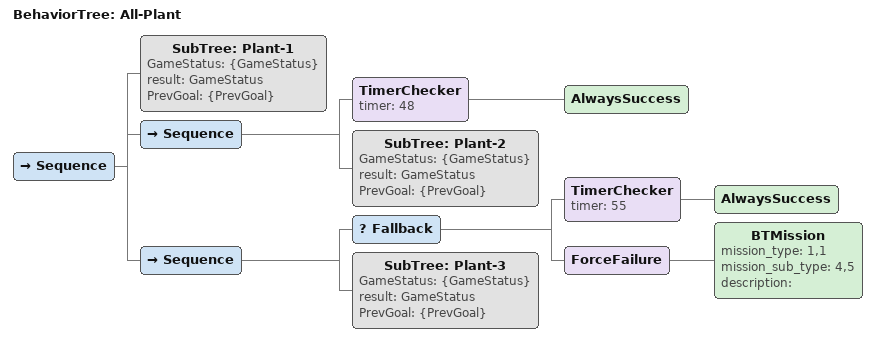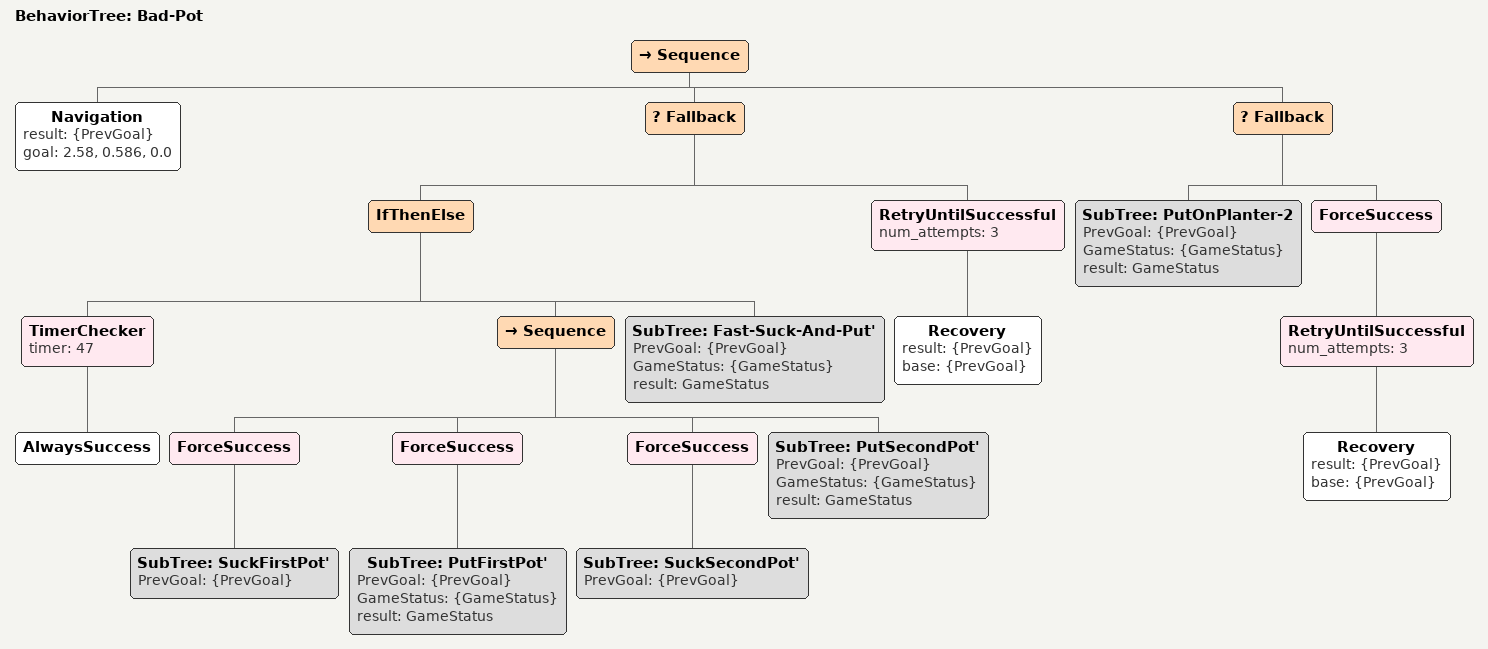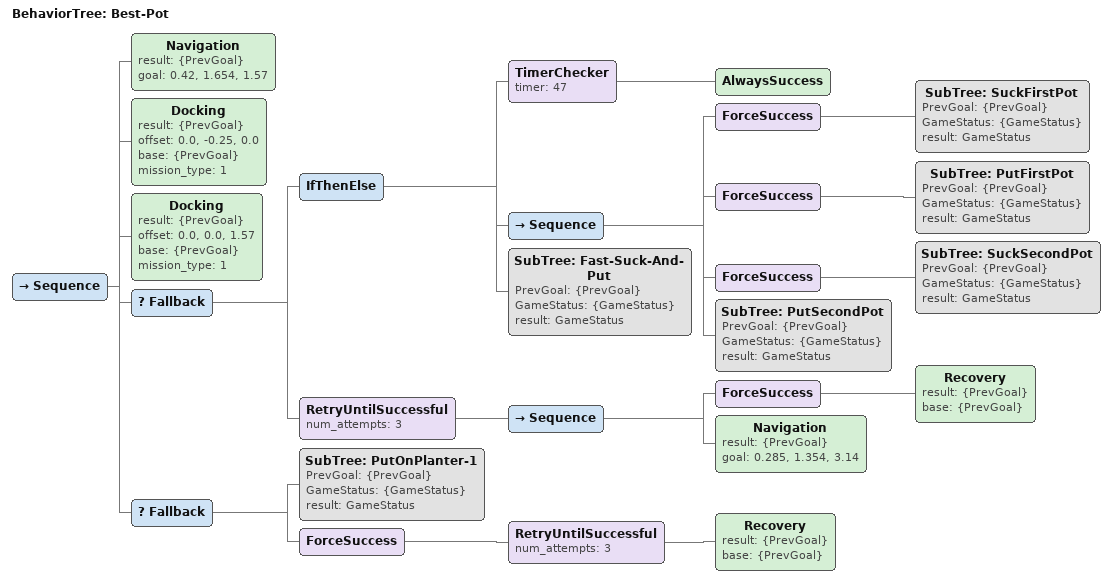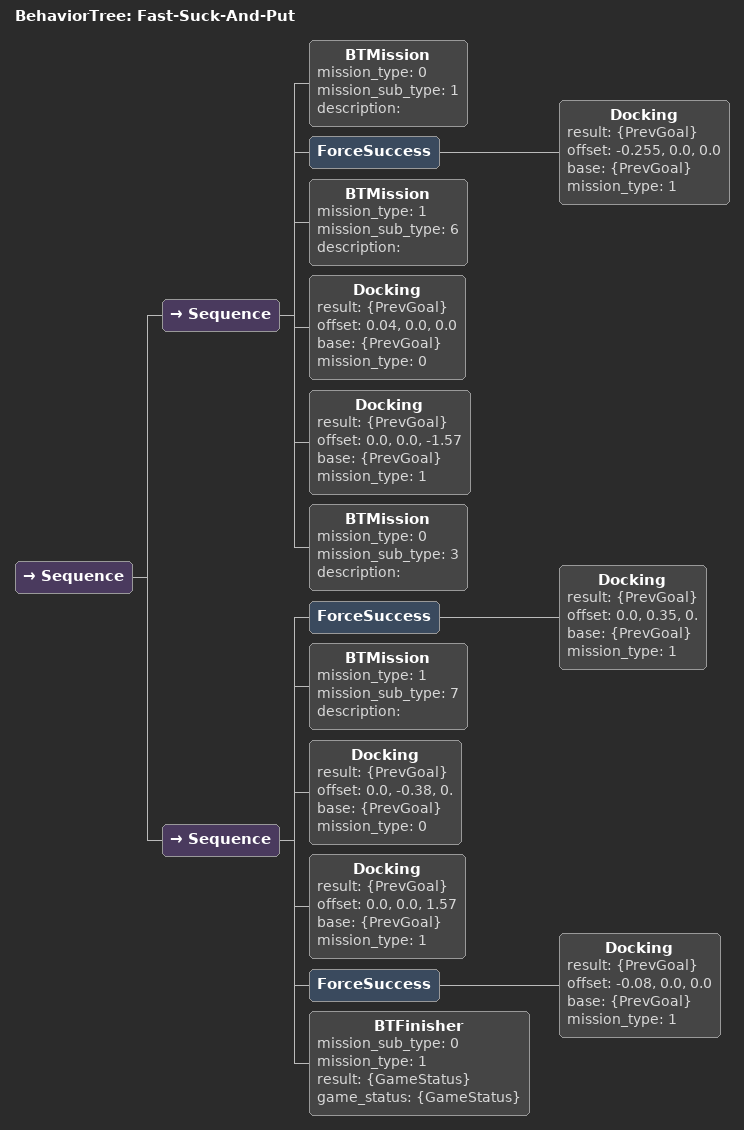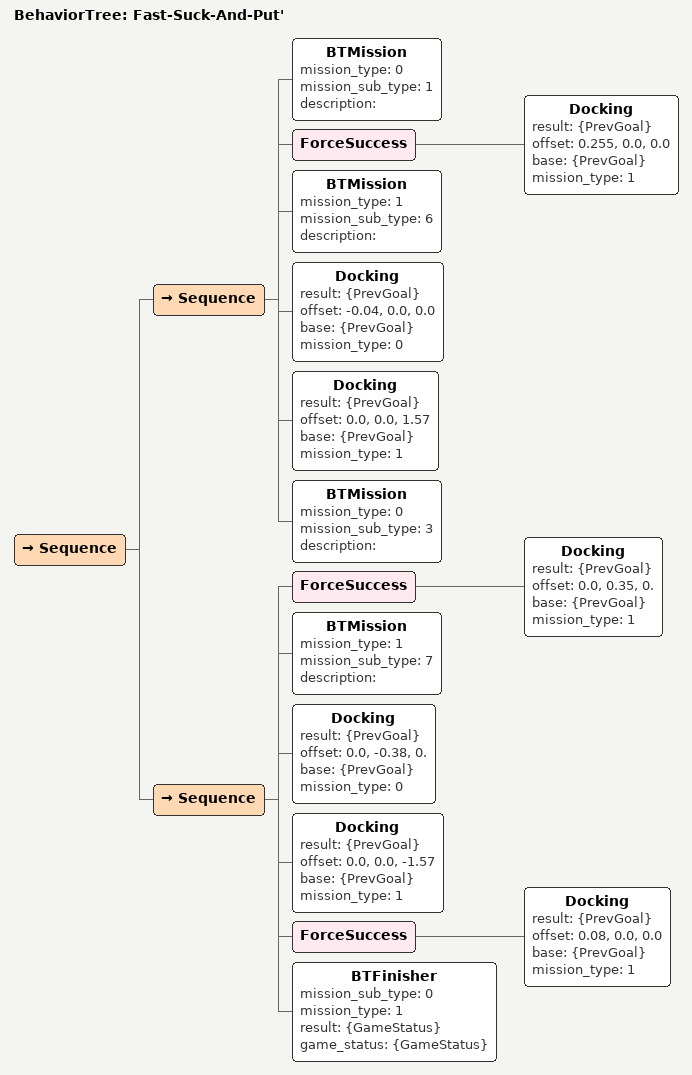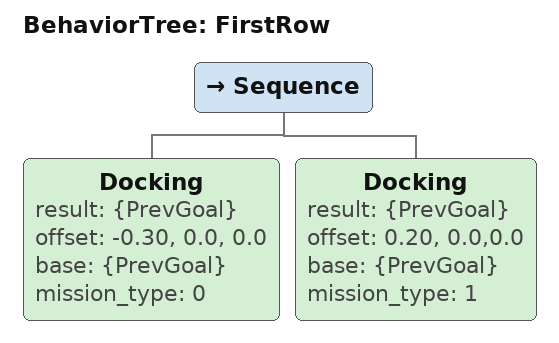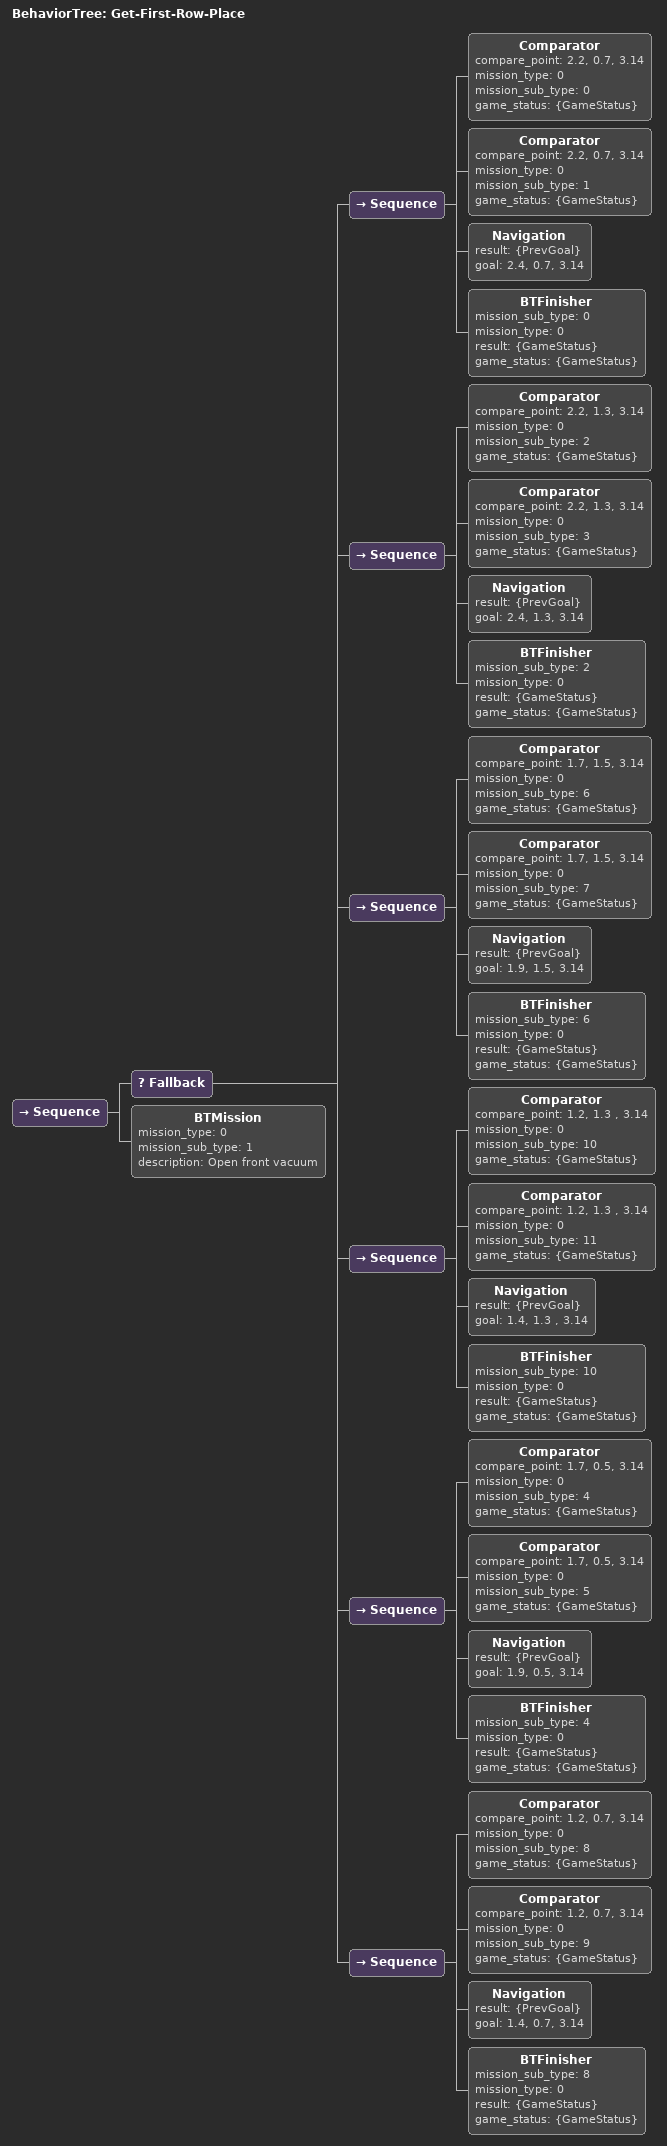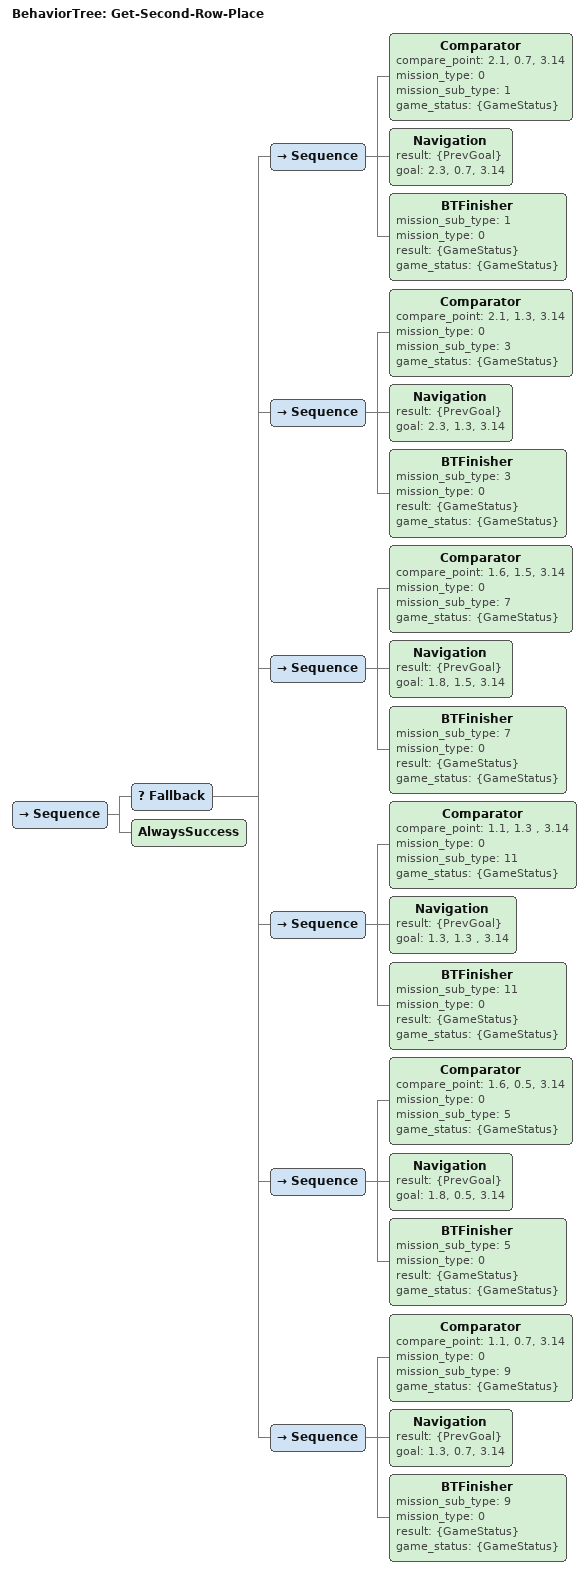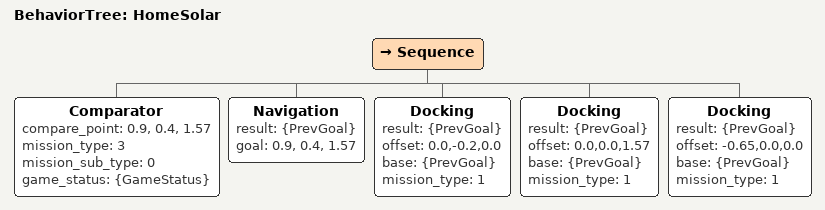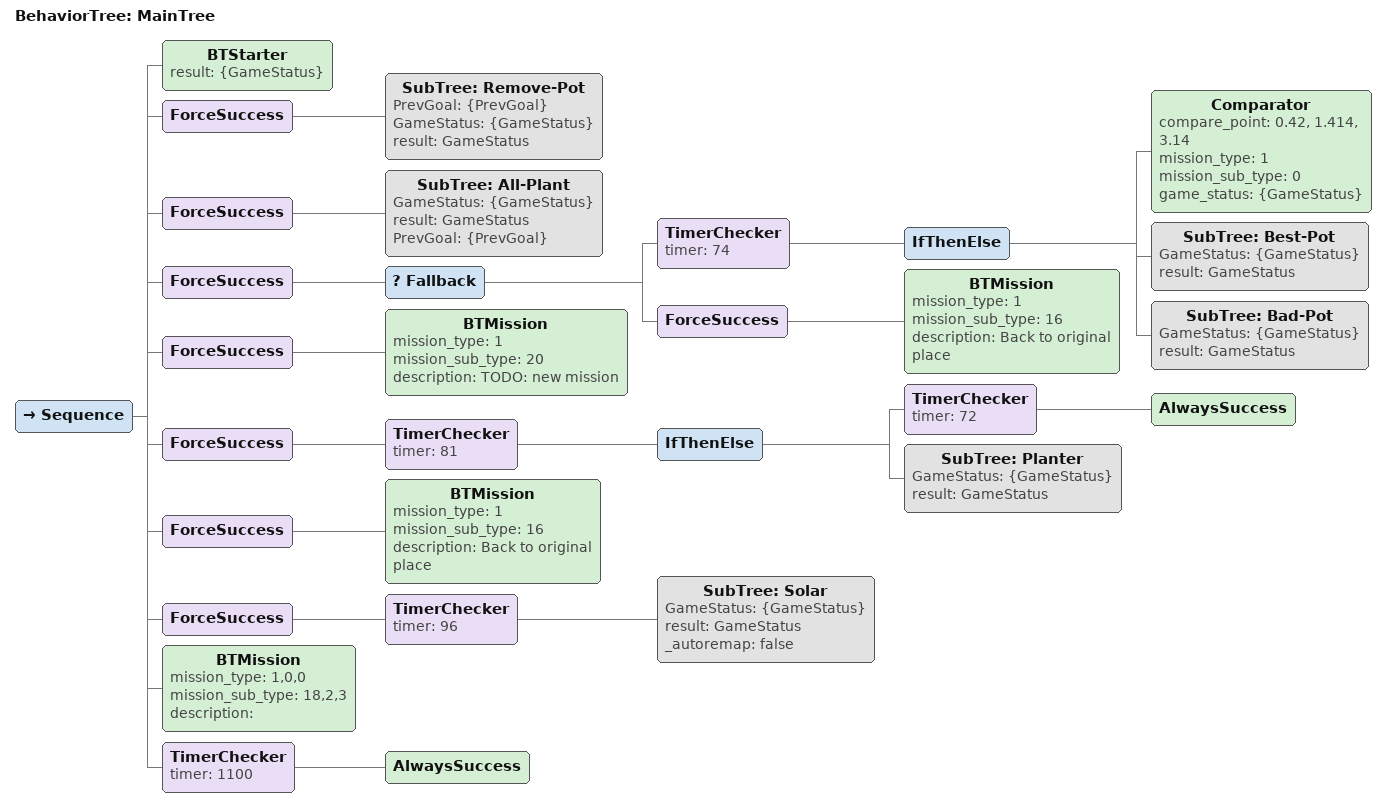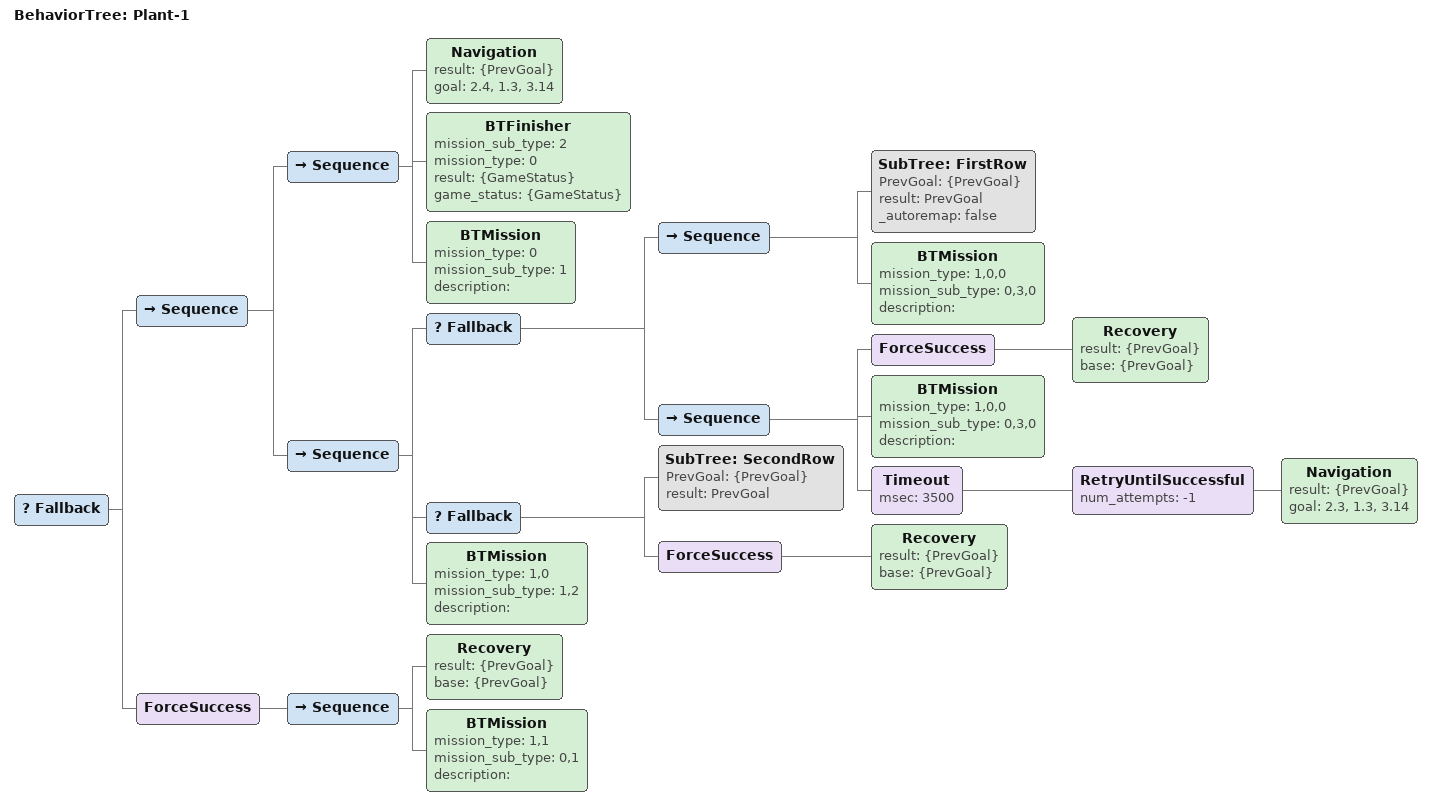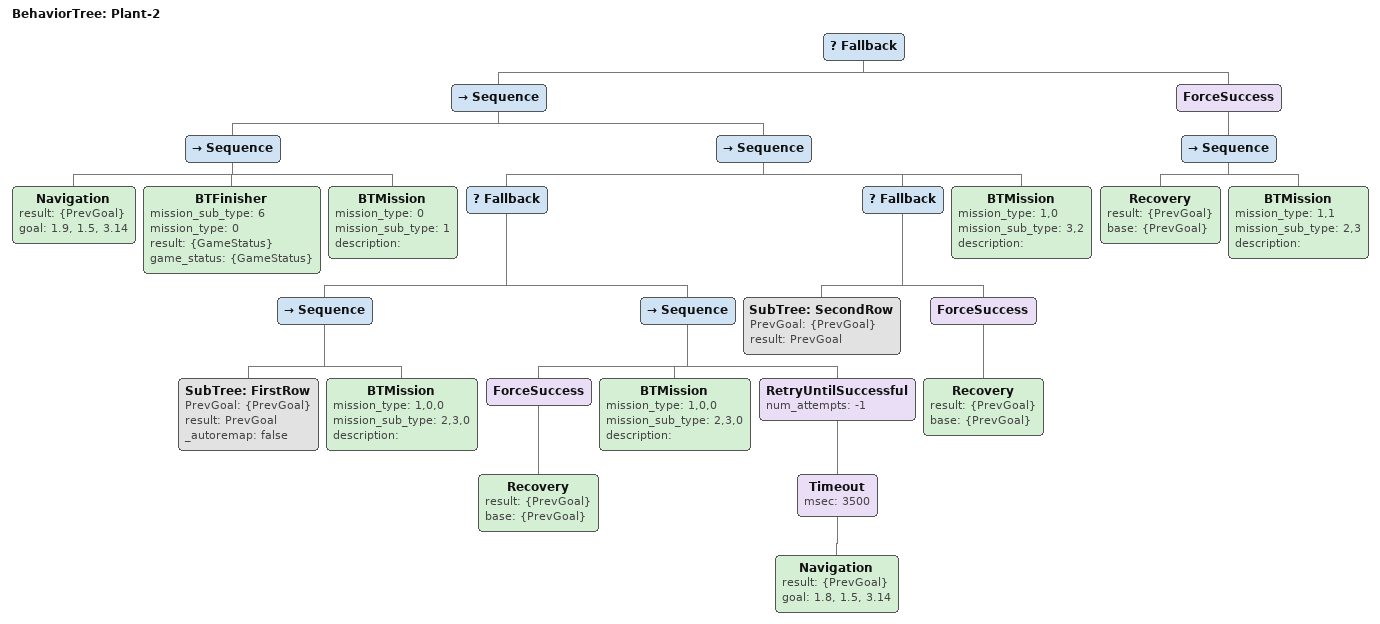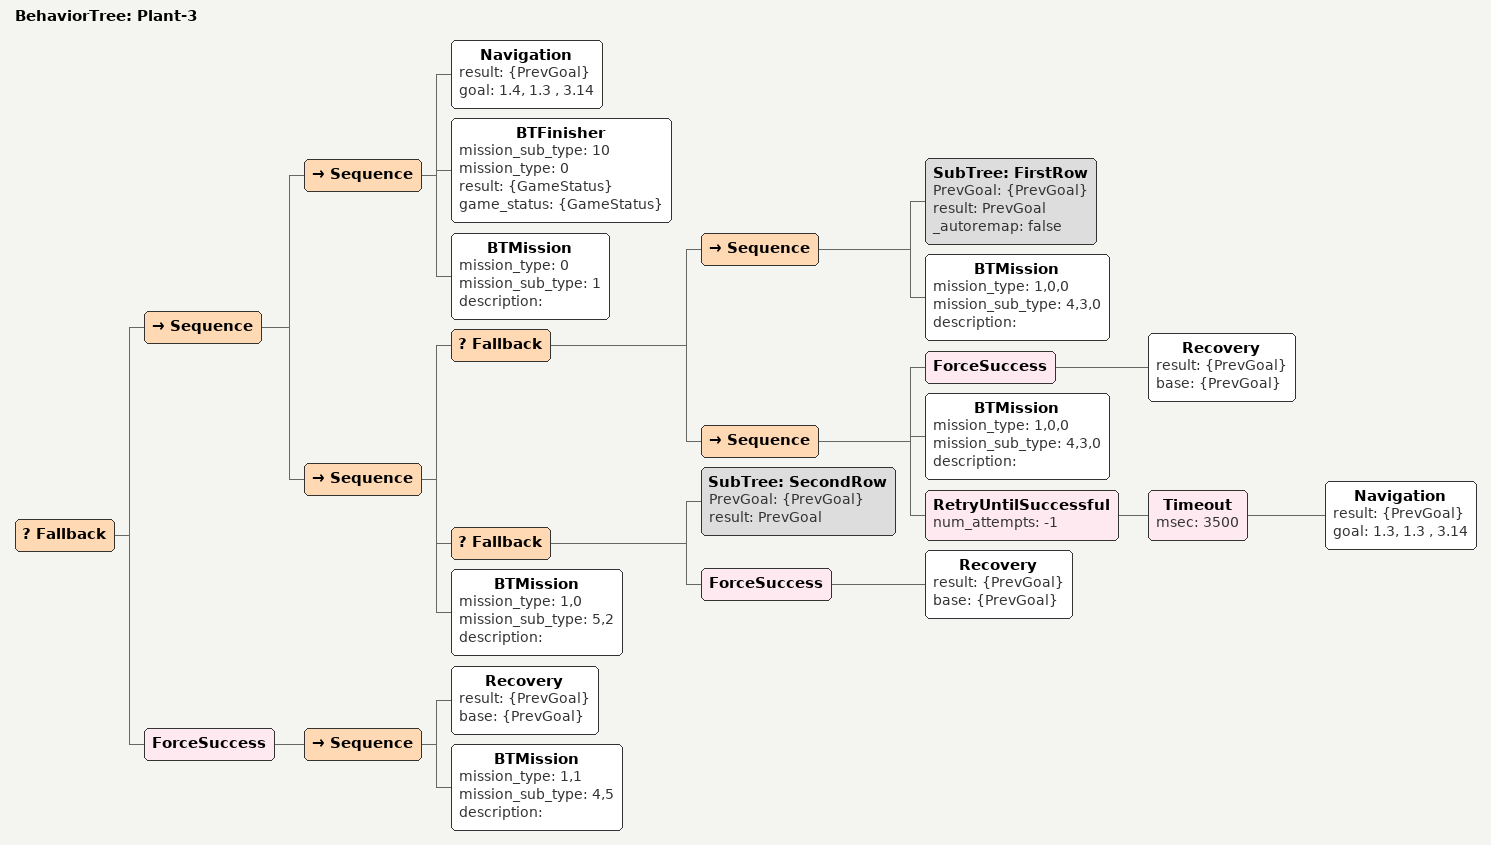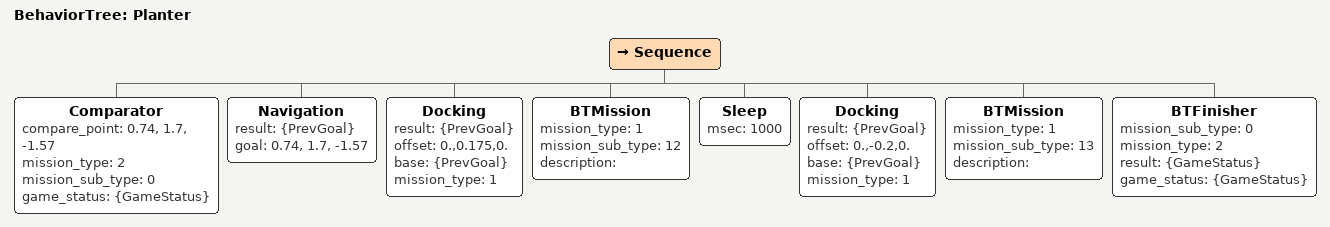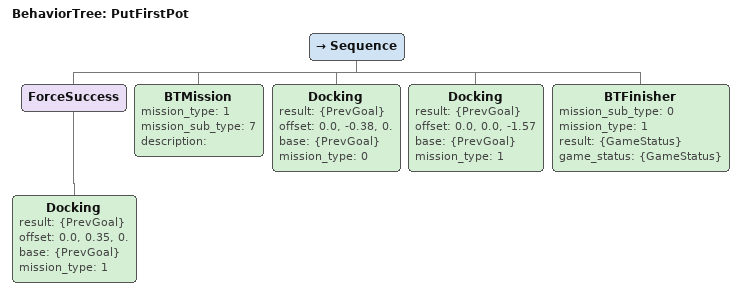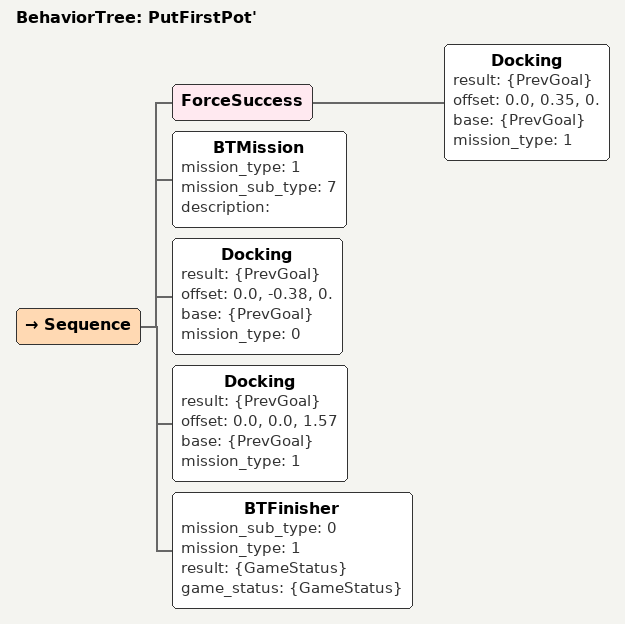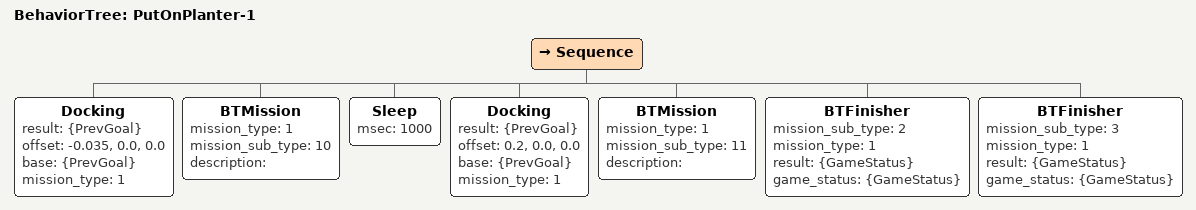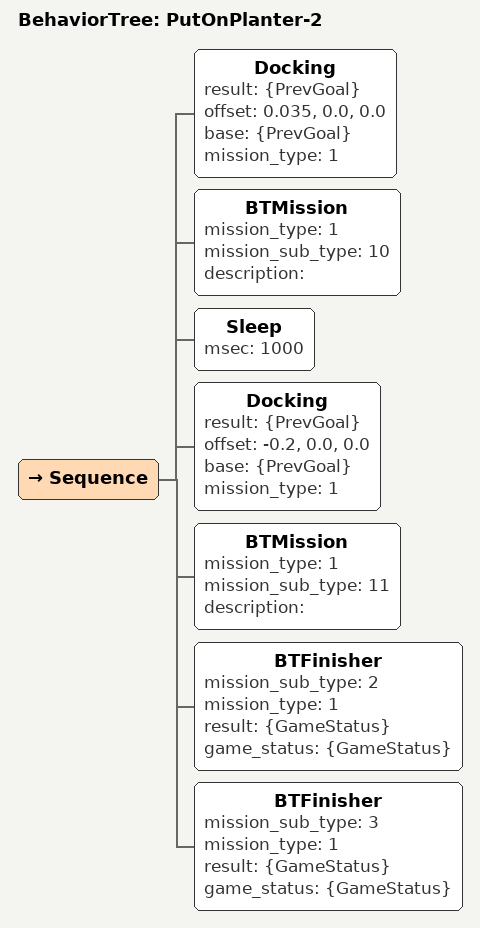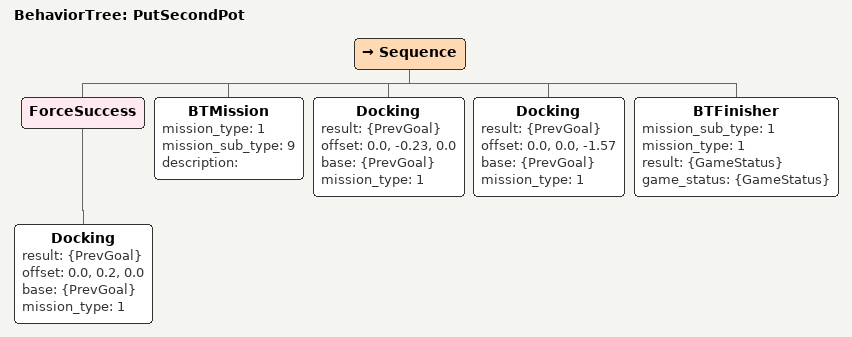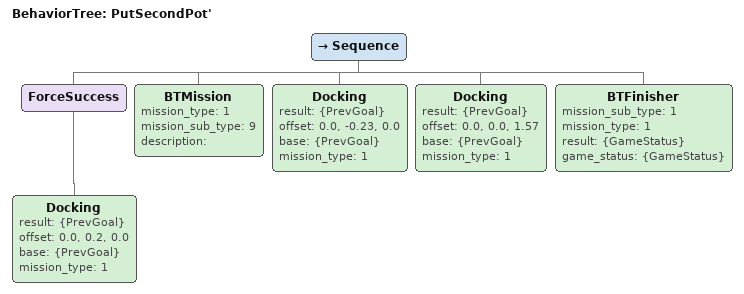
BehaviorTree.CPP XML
<BehaviorTree ID="All-Plant">
  <Sequence>
    <SubTree ID="Plant-1" GameStatus="{GameStatus}" result="GameStatus" PrevGoal="{PrevGoal}"/>
    <Sequence>
      <TimerChecker timer="48">
        <AlwaysSuccess/>
      </TimerChecker>
      <SubTree ID="Plant-2" GameStatus="{GameStatus}" result="GameStatus" PrevGoal="{PrevGoal}"/>
    </Sequence>
    <Sequence>
      <Fallback>
        <TimerChecker timer="55">
          <AlwaysSuccess/>
        </TimerChecker>
        <ForceFailure>
          <BTMission mission_type="1,1" mission_sub_type="4,5" description=""/>
        </ForceFailure>
      </Fallback>
      <SubTree ID="Plant-3" GameStatus="{GameStatus}" result="GameStatus" PrevGoal="{PrevGoal}"/>
    </Sequence>
  </Sequence>
</BehaviorTree>

<BehaviorTree ID="Bad-Pot">
  <Sequence>
    <Navigation result="{PrevGoal}" goal="2.58, 0.586, 0.0"/>
    <Fallback>
      <IfThenElse>
        <TimerChecker timer="47">
          <AlwaysSuccess/>
        </TimerChecker>
        <Sequence>
          <ForceSuccess>
            <SubTree ID="SuckFirstPot'" PrevGoal="{PrevGoal}"/>
          </ForceSuccess>
          <ForceSuccess>
            <SubTree ID="PutFirstPot'" PrevGoal="{PrevGoal}" GameStatus="{GameStatus}" result="GameStatus"/>
          </ForceSuccess>
          <ForceSuccess>
            <SubTree ID="SuckSecondPot'" PrevGoal="{PrevGoal}"/>
          </ForceSuccess>
          <SubTree ID="PutSecondPot'" PrevGoal="{PrevGoal}" GameStatus="{GameStatus}" result="GameStatus"/>
        </Sequence>
        <SubTree ID="Fast-Suck-And-Put'" PrevGoal="{PrevGoal}" GameStatus="{GameStatus}" result="GameStatus"/>
      </IfThenElse>
      <RetryUntilSuccessful num_attempts="3">
        <Recovery result="{PrevGoal}" base="{PrevGoal}"/>
      </RetryUntilSuccessful>
    </Fallback>
    <Fallback>
      <SubTree ID="PutOnPlanter-2" PrevGoal="{PrevGoal}" GameStatus="{GameStatus}" result="GameStatus"/>
      <ForceSuccess>
        <RetryUntilSuccessful num_attempts="3">
          <Recovery result="{PrevGoal}" base="{PrevGoal}"/>
        </RetryUntilSuccessful>
      </ForceSuccess>
    </Fallback>
  </Sequence>
</BehaviorTree>

<BehaviorTree ID="Best-Pot">
  <Sequence>
    <Navigation result="{PrevGoal}" goal="0.42, 1.654, 1.57"/>
    <Docking result="{PrevGoal}" offset="0.0, -0.25, 0.0" base="{PrevGoal}" mission_type="1"/>
    <Docking result="{PrevGoal}" offset="0.0, 0.0, 1.57" base="{PrevGoal}" mission_type="1"/>
    <Fallback>
      <IfThenElse>
        <TimerChecker timer="47">
          <AlwaysSuccess/>
        </TimerChecker>
        <Sequence>
          <ForceSuccess>
            <SubTree ID="SuckFirstPot" PrevGoal="{PrevGoal}" GameStatus="{GameStatus}" result="GameStatus"/>
          </ForceSuccess>
          <ForceSuccess>
            <SubTree ID="PutFirstPot" PrevGoal="{PrevGoal}" GameStatus="{GameStatus}" result="GameStatus"/>
          </ForceSuccess>
          <ForceSuccess>
            <SubTree ID="SuckSecondPot" PrevGoal="{PrevGoal}" GameStatus="{GameStatus}" result="GameStatus"/>
          </ForceSuccess>
          <SubTree ID="PutSecondPot" PrevGoal="{PrevGoal}" GameStatus="{GameStatus}" result="GameStatus"/>
        </Sequence>
        <SubTree ID="Fast-Suck-And-Put" PrevGoal="{PrevGoal}" GameStatus="{GameStatus}" result="GameStatus"/>
      </IfThenElse>
      <RetryUntilSuccessful num_attempts="3">
        <Sequence>
          <ForceSuccess>
            <Recovery result="{PrevGoal}" base="{PrevGoal}"/>
          </ForceSuccess>
          <Navigation result="{PrevGoal}" goal="0.285, 1.354, 3.14"/>
        </Sequence>
      </RetryUntilSuccessful>
    </Fallback>
    <Fallback>
      <SubTree ID="PutOnPlanter-1" PrevGoal="{PrevGoal}" GameStatus="{GameStatus}" result="GameStatus"/>
      <ForceSuccess>
        <RetryUntilSuccessful num_attempts="3">
          <Recovery result="{PrevGoal}" base="{PrevGoal}"/>
        </RetryUntilSuccessful>
      </ForceSuccess>
    </Fallback>
  </Sequence>
</BehaviorTree>

<BehaviorTree ID="Fast-Suck-And-Put">
  <Sequence>
    <Sequence>
      <BTMission mission_type="0" mission_sub_type="1" description=""/>
      <ForceSuccess>
        <Docking result="{PrevGoal}" offset="-0.255, 0.0, 0.0" base="{PrevGoal}" mission_type="1"/>
      </ForceSuccess>
      <BTMission mission_type="1" mission_sub_type="6" description=""/>
      <Docking result="{PrevGoal}" offset="0.04, 0.0, 0.0" base="{PrevGoal}" mission_type="0"/>
      <Docking result="{PrevGoal}" offset="0.0, 0.0, -1.57" base="{PrevGoal}" mission_type="1"/>
      <BTMission mission_type="0" mission_sub_type="3" description=""/>
    </Sequence>
    <Sequence>
      <ForceSuccess>
        <Docking result="{PrevGoal}" offset="0.0, 0.35, 0." base="{PrevGoal}" mission_type="1"/>
      </ForceSuccess>
      <BTMission mission_type="1" mission_sub_type="7" description=""/>
      <Docking result="{PrevGoal}" offset="0.0, -0.38, 0." base="{PrevGoal}" mission_type="0"/>
      <Docking result="{PrevGoal}" offset="0.0, 0.0, 1.57" base="{PrevGoal}" mission_type="1"/>
      <ForceSuccess>
        <Docking result="{PrevGoal}" offset="-0.08, 0.0, 0.0" base="{PrevGoal}" mission_type="1"/>
      </ForceSuccess>
      <BTFinisher mission_sub_type="0" mission_type="1" result="{GameStatus}" game_status="{GameStatus}"/>
    </Sequence>
  </Sequence>
</BehaviorTree>

<BehaviorTree ID="Fast-Suck-And-Put'">
  <Sequence>
    <Sequence>
      <BTMission mission_type="0" mission_sub_type="1" description=""/>
      <ForceSuccess>
        <Docking result="{PrevGoal}" offset="0.255, 0.0, 0.0" base="{PrevGoal}" mission_type="1"/>
      </ForceSuccess>
      <BTMission mission_type="1" mission_sub_type="6" description=""/>
      <Docking result="{PrevGoal}" offset="-0.04, 0.0, 0.0" base="{PrevGoal}" mission_type="0"/>
      <Docking result="{PrevGoal}" offset="0.0, 0.0, 1.57" base="{PrevGoal}" mission_type="1"/>
      <BTMission mission_type="0" mission_sub_type="3" description=""/>
    </Sequence>
    <Sequence>
      <ForceSuccess>
        <Docking result="{PrevGoal}" offset="0.0, 0.35, 0." base="{PrevGoal}" mission_type="1"/>
      </ForceSuccess>
      <BTMission mission_type="1" mission_sub_type="7" description=""/>
      <Docking result="{PrevGoal}" offset="0.0, -0.38, 0." base="{PrevGoal}" mission_type="0"/>
      <Docking result="{PrevGoal}" offset="0.0, 0.0, -1.57" base="{PrevGoal}" mission_type="1"/>
      <ForceSuccess>
        <Docking result="{PrevGoal}" offset="0.08, 0.0, 0.0" base="{PrevGoal}" mission_type="1"/>
      </ForceSuccess>
      <BTFinisher mission_sub_type="0" mission_type="1" result="{GameStatus}" game_status="{GameStatus}"/>
    </Sequence>
  </Sequence>
</BehaviorTree>

<BehaviorTree ID="FirstRow">
  <Sequence>
    <Docking result="{PrevGoal}" offset="-0.30, 0.0, 0.0" base="{PrevGoal}" mission_type="0"/>
    <Docking result="{PrevGoal}" offset="0.20, 0.0,0.0" base="{PrevGoal}" mission_type="1"/>
  </Sequence>
</BehaviorTree>

<BehaviorTree ID="Get-First-Row-Place">
  <Sequence>
    <Fallback>
      <Sequence>
        <Comparator compare_point="2.2, 0.7, 3.14" mission_type="0" mission_sub_type="0" game_status="{GameStatus}"/>
        <Comparator compare_point="2.2, 0.7, 3.14" mission_type="0" mission_sub_type="1" game_status="{GameStatus}"/>
        <Navigation result="{PrevGoal}" goal="2.4, 0.7, 3.14"/>
        <BTFinisher mission_sub_type="0" mission_type="0" result="{GameStatus}" game_status="{GameStatus}"/>
      </Sequence>
      <Sequence>
        <Comparator compare_point="2.2, 1.3, 3.14" mission_type="0" mission_sub_type="2" game_status="{GameStatus}"/>
        <Comparator compare_point="2.2, 1.3, 3.14" mission_type="0" mission_sub_type="3" game_status="{GameStatus}"/>
        <Navigation result="{PrevGoal}" goal="2.4, 1.3, 3.14"/>
        <BTFinisher mission_sub_type="2" mission_type="0" result="{GameStatus}" game_status="{GameStatus}"/>
      </Sequence>
      <Sequence>
        <Comparator compare_point="1.7,  1.5, 3.14" mission_type="0" mission_sub_type="6" game_status="{GameStatus}"/>
        <Comparator compare_point="1.7,  1.5, 3.14" mission_type="0" mission_sub_type="7" game_status="{GameStatus}"/>
        <Navigation result="{PrevGoal}" goal="1.9,  1.5, 3.14"/>
        <BTFinisher mission_sub_type="6" mission_type="0" result="{GameStatus}" game_status="{GameStatus}"/>
      </Sequence>
      <Sequence>
        <Comparator compare_point="1.2,  1.3 , 3.14" mission_type="0" mission_sub_type="10" game_status="{GameStatus}"/>
        <Comparator compare_point="1.2,  1.3 , 3.14" mission_type="0" mission_sub_type="11" game_status="{GameStatus}"/>
        <Navigation result="{PrevGoal}" goal="1.4,  1.3 , 3.14"/>
        <BTFinisher mission_sub_type="10" mission_type="0" result="{GameStatus}" game_status="{GameStatus}"/>
      </Sequence>
      <Sequence>
        <Comparator compare_point="1.7, 0.5, 3.14" mission_type="0" mission_sub_type="4" game_status="{GameStatus}"/>
        <Comparator compare_point="1.7, 0.5, 3.14" mission_type="0" mission_sub_type="5" game_status="{GameStatus}"/>
        <Navigation result="{PrevGoal}" goal="1.9, 0.5, 3.14"/>
        <BTFinisher mission_sub_type="4" mission_type="0" result="{GameStatus}" game_status="{GameStatus}"/>
      </Sequence>
      <Sequence>
        <Comparator compare_point="1.2,  0.7, 3.14" mission_type="0" mission_sub_type="8" game_status="{GameStatus}"/>
        <Comparator compare_point="1.2,  0.7, 3.14" mission_type="0" mission_sub_type="9" game_status="{GameStatus}"/>
        <Navigation result="{PrevGoal}" goal="1.4,  0.7, 3.14"/>
        <BTFinisher mission_sub_type="8" mission_type="0" result="{GameStatus}" game_status="{GameStatus}"/>
      </Sequence>
    </Fallback>
    <BTMission mission_type="0" mission_sub_type="1" description="Open front vacuum"/>
  </Sequence>
</BehaviorTree>

<BehaviorTree ID="Get-Second-Row-Place">
  <Sequence>
    <Fallback>
      <Sequence>
        <Comparator compare_point="2.1, 0.7, 3.14" mission_type="0" mission_sub_type="1" game_status="{GameStatus}"/>
        <Navigation result="{PrevGoal}" goal="2.3, 0.7, 3.14"/>
        <BTFinisher mission_sub_type="1" mission_type="0" result="{GameStatus}" game_status="{GameStatus}"/>
      </Sequence>
      <Sequence>
        <Comparator compare_point="2.1, 1.3, 3.14" mission_type="0" mission_sub_type="3" game_status="{GameStatus}"/>
        <Navigation result="{PrevGoal}" goal="2.3, 1.3, 3.14"/>
        <BTFinisher mission_sub_type="3" mission_type="0" result="{GameStatus}" game_status="{GameStatus}"/>
      </Sequence>
      <Sequence>
        <Comparator compare_point="1.6,  1.5, 3.14" mission_type="0" mission_sub_type="7" game_status="{GameStatus}"/>
        <Navigation result="{PrevGoal}" goal="1.8,  1.5, 3.14"/>
        <BTFinisher mission_sub_type="7" mission_type="0" result="{GameStatus}" game_status="{GameStatus}"/>
      </Sequence>
      <Sequence>
        <Comparator compare_point="1.1,  1.3 , 3.14" mission_type="0" mission_sub_type="11" game_status="{GameStatus}"/>
        <Navigation result="{PrevGoal}" goal="1.3,  1.3 , 3.14"/>
        <BTFinisher mission_sub_type="11" mission_type="0" result="{GameStatus}" game_status="{GameStatus}"/>
      </Sequence>
      <Sequence>
        <Comparator compare_point="1.6, 0.5, 3.14" mission_type="0" mission_sub_type="5" game_status="{GameStatus}"/>
        <Navigation result="{PrevGoal}" goal="1.8, 0.5, 3.14"/>
        <BTFinisher mission_sub_type="5" mission_type="0" result="{GameStatus}" game_status="{GameStatus}"/>
      </Sequence>
      <Sequence>
        <Comparator compare_point="1.1,  0.7, 3.14" mission_type="0" mission_sub_type="9" game_status="{GameStatus}"/>
        <Navigation result="{PrevGoal}" goal="1.3,  0.7, 3.14"/>
        <BTFinisher mission_sub_type="9" mission_type="0" result="{GameStatus}" game_status="{GameStatus}"/>
      </Sequence>
    </Fallback>
    <AlwaysSuccess/>
  </Sequence>
</BehaviorTree>

<BehaviorTree ID="HomeSolar">
  <Sequence>
    <Comparator compare_point="0.9, 0.4, 1.57" mission_type="3" mission_sub_type="0" game_status="{GameStatus}"/>
    <Navigation result="{PrevGoal}" goal="0.9, 0.4, 1.57"/>
    <Docking result="{PrevGoal}" offset="0.0,-0.2,0.0" base="{PrevGoal}" mission_type="1"/>
    <Docking result="{PrevGoal}" offset="0.0,0.0,1.57" base="{PrevGoal}" mission_type="1"/>
    <Docking result="{PrevGoal}" offset="-0.65,0.0,0.0" base="{PrevGoal}" mission_type="1"/>
  </Sequence>
</BehaviorTree>

<BehaviorTree ID="MainTree">
  <Sequence>
    <BTStarter result="{GameStatus}"/>
    <ForceSuccess>
      <SubTree ID="Remove-Pot" PrevGoal="{PrevGoal}" GameStatus="{GameStatus}" result="GameStatus"/>
    </ForceSuccess>
    <ForceSuccess>
      <SubTree ID="All-Plant" GameStatus="{GameStatus}" result="GameStatus" PrevGoal="{PrevGoal}"/>
    </ForceSuccess>
    <ForceSuccess>
      <Fallback>
        <TimerChecker timer="74">
          <IfThenElse>
            <Comparator compare_point="0.42, 1.414, 3.14" mission_type="1" mission_sub_type="0" game_status="{GameStatus}"/>
            <SubTree ID="Best-Pot" GameStatus="{GameStatus}" result="GameStatus"/>
            <SubTree ID="Bad-Pot" GameStatus="{GameStatus}" result="GameStatus"/>
          </IfThenElse>
        </TimerChecker>
        <ForceSuccess>
          <BTMission mission_type="1" mission_sub_type="16" description="Back to original place"/>
        </ForceSuccess>
      </Fallback>
    </ForceSuccess>
    <ForceSuccess>
      <BTMission mission_type="1" mission_sub_type="20" description="TODO: new mission"/>
    </ForceSuccess>
    <ForceSuccess>
      <TimerChecker timer="81">
        <IfThenElse>
          <TimerChecker timer="72">
            <AlwaysSuccess/>
          </TimerChecker>
          <SubTree ID="Planter" GameStatus="{GameStatus}" result="GameStatus"/>
        </IfThenElse>
      </TimerChecker>
    </ForceSuccess>
    <ForceSuccess>
      <BTMission mission_type="1" mission_sub_type="16" description="Back to original place"/>
    </ForceSuccess>
    <ForceSuccess>
      <TimerChecker timer="96">
        <SubTree ID="Solar" GameStatus="{GameStatus}" result="GameStatus" _autoremap="false"/>
      </TimerChecker>
    </ForceSuccess>
    <BTMission mission_type="1,0,0" mission_sub_type="18,2,3" description=""/>
    <TimerChecker timer="1100">
      <AlwaysSuccess/>
    </TimerChecker>
  </Sequence>
</BehaviorTree>

<BehaviorTree ID="Plant-1">
  <Fallback>
    <Sequence>
      <Sequence>
        <Navigation result="{PrevGoal}" goal="2.4, 1.3, 3.14"/>
        <BTFinisher mission_sub_type="2" mission_type="0" result="{GameStatus}" game_status="{GameStatus}"/>
        <BTMission mission_type="0" mission_sub_type="1" description=""/>
      </Sequence>
      <Sequence>
        <Fallback>
          <Sequence>
            <SubTree ID="FirstRow" PrevGoal="{PrevGoal}" result="PrevGoal" _autoremap="false"/>
            <BTMission mission_type="1,0,0" mission_sub_type="0,3,0" description=""/>
          </Sequence>
          <Sequence>
            <ForceSuccess>
              <Recovery result="{PrevGoal}" base="{PrevGoal}"/>
            </ForceSuccess>
            <BTMission mission_type="1,0,0" mission_sub_type="0,3,0" description=""/>
            <Timeout msec="3500">
              <RetryUntilSuccessful num_attempts="-1">
                <Navigation result="{PrevGoal}" goal="2.3, 1.3, 3.14"/>
              </RetryUntilSuccessful>
            </Timeout>
          </Sequence>
        </Fallback>
        <Fallback>
          <SubTree ID="SecondRow" PrevGoal="{PrevGoal}" result="PrevGoal"/>
          <ForceSuccess>
            <Recovery result="{PrevGoal}" base="{PrevGoal}"/>
          </ForceSuccess>
        </Fallback>
        <BTMission mission_type="1,0" mission_sub_type="1,2" description=""/>
      </Sequence>
    </Sequence>
    <ForceSuccess>
      <Sequence>
        <Recovery result="{PrevGoal}" base="{PrevGoal}"/>
        <BTMission mission_type="1,1" mission_sub_type="0,1" description=""/>
      </Sequence>
    </ForceSuccess>
  </Fallback>
</BehaviorTree>

<BehaviorTree ID="Plant-2">
  <Fallback>
    <Sequence>
      <Sequence>
        <Navigation result="{PrevGoal}" goal="1.9,  1.5, 3.14"/>
        <BTFinisher mission_sub_type="6" mission_type="0" result="{GameStatus}" game_status="{GameStatus}"/>
        <BTMission mission_type="0" mission_sub_type="1" description=""/>
      </Sequence>
      <Sequence>
        <Fallback>
          <Sequence>
            <SubTree ID="FirstRow" PrevGoal="{PrevGoal}" result="PrevGoal" _autoremap="false"/>
            <BTMission mission_type="1,0,0" mission_sub_type="2,3,0" description=""/>
          </Sequence>
          <Sequence>
            <ForceSuccess>
              <Recovery result="{PrevGoal}" base="{PrevGoal}"/>
            </ForceSuccess>
            <BTMission mission_type="1,0,0" mission_sub_type="2,3,0" description=""/>
            <RetryUntilSuccessful num_attempts="-1">
              <Timeout msec="3500">
                <Navigation result="{PrevGoal}" goal="1.8,  1.5, 3.14"/>
              </Timeout>
            </RetryUntilSuccessful>
          </Sequence>
        </Fallback>
        <Fallback>
          <SubTree ID="SecondRow" PrevGoal="{PrevGoal}" result="PrevGoal"/>
          <ForceSuccess>
            <Recovery result="{PrevGoal}" base="{PrevGoal}"/>
          </ForceSuccess>
        </Fallback>
        <BTMission mission_type="1,0" mission_sub_type="3,2" description=""/>
      </Sequence>
    </Sequence>
    <ForceSuccess>
      <Sequence>
        <Recovery result="{PrevGoal}" base="{PrevGoal}"/>
        <BTMission mission_type="1,1" mission_sub_type="2,3" description=""/>
      </Sequence>
    </ForceSuccess>
  </Fallback>
</BehaviorTree>

<BehaviorTree ID="Plant-3">
  <Fallback>
    <Sequence>
      <Sequence>
        <Navigation result="{PrevGoal}" goal="1.4,  1.3 , 3.14"/>
        <BTFinisher mission_sub_type="10" mission_type="0" result="{GameStatus}" game_status="{GameStatus}"/>
        <BTMission mission_type="0" mission_sub_type="1" description=""/>
      </Sequence>
      <Sequence>
        <Fallback>
          <Sequence>
            <SubTree ID="FirstRow" PrevGoal="{PrevGoal}" result="PrevGoal" _autoremap="false"/>
            <BTMission mission_type="1,0,0" mission_sub_type="4,3,0" description=""/>
          </Sequence>
          <Sequence>
            <ForceSuccess>
              <Recovery result="{PrevGoal}" base="{PrevGoal}"/>
            </ForceSuccess>
            <BTMission mission_type="1,0,0" mission_sub_type="4,3,0" description=""/>
            <RetryUntilSuccessful num_attempts="-1">
              <Timeout msec="3500">
                <Navigation result="{PrevGoal}" goal="1.3,  1.3 , 3.14"/>
              </Timeout>
            </RetryUntilSuccessful>
          </Sequence>
        </Fallback>
        <Fallback>
          <SubTree ID="SecondRow" PrevGoal="{PrevGoal}" result="PrevGoal"/>
          <ForceSuccess>
            <Recovery result="{PrevGoal}" base="{PrevGoal}"/>
          </ForceSuccess>
        </Fallback>
        <BTMission mission_type="1,0" mission_sub_type="5,2" description=""/>
      </Sequence>
    </Sequence>
    <ForceSuccess>
      <Sequence>
        <Recovery result="{PrevGoal}" base="{PrevGoal}"/>
        <BTMission mission_type="1,1" mission_sub_type="4,5" description=""/>
      </Sequence>
    </ForceSuccess>
  </Fallback>
</BehaviorTree>

<BehaviorTree ID="Planter">
  <Sequence>
    <Comparator compare_point="0.74, 1.7, -1.57" mission_type="2" mission_sub_type="0" game_status="{GameStatus}"/>
    <Navigation result="{PrevGoal}" goal="0.74, 1.7, -1.57"/>
    <Docking result="{PrevGoal}" offset="0.,0.175,0." base="{PrevGoal}" mission_type="1"/>
    <BTMission mission_type="1" mission_sub_type="12" description=""/>
    <Sleep msec="1000"/>
    <Docking result="{PrevGoal}" offset="0.,-0.2,0." base="{PrevGoal}" mission_type="1"/>
    <BTMission mission_type="1" mission_sub_type="13" description=""/>
    <BTFinisher mission_sub_type="0" mission_type="2" result="{GameStatus}" game_status="{GameStatus}"/>
  </Sequence>
</BehaviorTree>

<BehaviorTree ID="PutFirstPot">
  <Sequence>
    <ForceSuccess>
      <Docking result="{PrevGoal}" offset="0.0, 0.35, 0." base="{PrevGoal}" mission_type="1"/>
    </ForceSuccess>
    <BTMission mission_type="1" mission_sub_type="7" description=""/>
    <Docking result="{PrevGoal}" offset="0.0, -0.38, 0." base="{PrevGoal}" mission_type="0"/>
    <Docking result="{PrevGoal}" offset="0.0, 0.0, -1.57" base="{PrevGoal}" mission_type="1"/>
    <BTFinisher mission_sub_type="0" mission_type="1" result="{GameStatus}" game_status="{GameStatus}"/>
  </Sequence>
</BehaviorTree>

<BehaviorTree ID="PutFirstPot'">
  <Sequence>
    <ForceSuccess>
      <Docking result="{PrevGoal}" offset="0.0, 0.35, 0." base="{PrevGoal}" mission_type="1"/>
    </ForceSuccess>
    <BTMission mission_type="1" mission_sub_type="7" description=""/>
    <Docking result="{PrevGoal}" offset="0.0, -0.38, 0." base="{PrevGoal}" mission_type="0"/>
    <Docking result="{PrevGoal}" offset="0.0, 0.0, 1.57" base="{PrevGoal}" mission_type="1"/>
    <BTFinisher mission_sub_type="0" mission_type="1" result="{GameStatus}" game_status="{GameStatus}"/>
  </Sequence>
</BehaviorTree>

<BehaviorTree ID="PutOnPlanter-1">
  <Sequence>
    <Docking result="{PrevGoal}" offset="-0.035, 0.0, 0.0" base="{PrevGoal}" mission_type="1"/>
    <BTMission mission_type="1" mission_sub_type="10" description=""/>
    <Sleep msec="1000"/>
    <Docking result="{PrevGoal}" offset="0.2, 0.0, 0.0" base="{PrevGoal}" mission_type="1"/>
    <BTMission mission_type="1" mission_sub_type="11" description=""/>
    <BTFinisher mission_sub_type="2" mission_type="1" result="{GameStatus}" game_status="{GameStatus}"/>
    <BTFinisher mission_sub_type="3" mission_type="1" result="{GameStatus}" game_status="{GameStatus}"/>
  </Sequence>
</BehaviorTree>

<BehaviorTree ID="PutOnPlanter-2">
  <Sequence>
    <Docking result="{PrevGoal}" offset="0.035, 0.0, 0.0" base="{PrevGoal}" mission_type="1"/>
    <BTMission mission_type="1" mission_sub_type="10" description=""/>
    <Sleep msec="1000"/>
    <Docking result="{PrevGoal}" offset="-0.2, 0.0, 0.0" base="{PrevGoal}" mission_type="1"/>
    <BTMission mission_type="1" mission_sub_type="11" description=""/>
    <BTFinisher mission_sub_type="2" mission_type="1" result="{GameStatus}" game_status="{GameStatus}"/>
    <BTFinisher mission_sub_type="3" mission_type="1" result="{GameStatus}" game_status="{GameStatus}"/>
  </Sequence>
</BehaviorTree>

<BehaviorTree ID="PutSecondPot">
  <Sequence>
    <ForceSuccess>
      <Docking result="{PrevGoal}" offset="0.0, 0.2, 0.0" base="{PrevGoal}" mission_type="1"/>
    </ForceSuccess>
    <BTMission mission_type="1" mission_sub_type="9" description=""/>
    <Docking result="{PrevGoal}" offset="0.0, -0.23, 0.0" base="{PrevGoal}" mission_type="1"/>
    <Docking result="{PrevGoal}" offset="0.0, 0.0,  -1.57" base="{PrevGoal}" mission_type="1"/>
    <BTFinisher mission_sub_type="1" mission_type="1" result="{GameStatus}" game_status="{GameStatus}"/>
  </Sequence>
</BehaviorTree>

<BehaviorTree ID="PutSecondPot'">
  <Sequence>
    <ForceSuccess>
      <Docking result="{PrevGoal}" offset="0.0, 0.2, 0.0" base="{PrevGoal}" mission_type="1"/>
    </ForceSuccess>
    <BTMission mission_type="1" mission_sub_type="9" description=""/>
    <Docking result="{PrevGoal}" offset="0.0, -0.23, 0.0" base="{PrevGoal}" mission_type="1"/>
    <Docking result="{PrevGoal}" offset="0.0, 0.0,  1.57" base="{PrevGoal}" mission_type="1"/>
    <BTFinisher mission_sub_type="1" mission_type="1" result="{GameStatus}" game_status="{GameStatus}"/>
  </Sequence>
</BehaviorTree>
